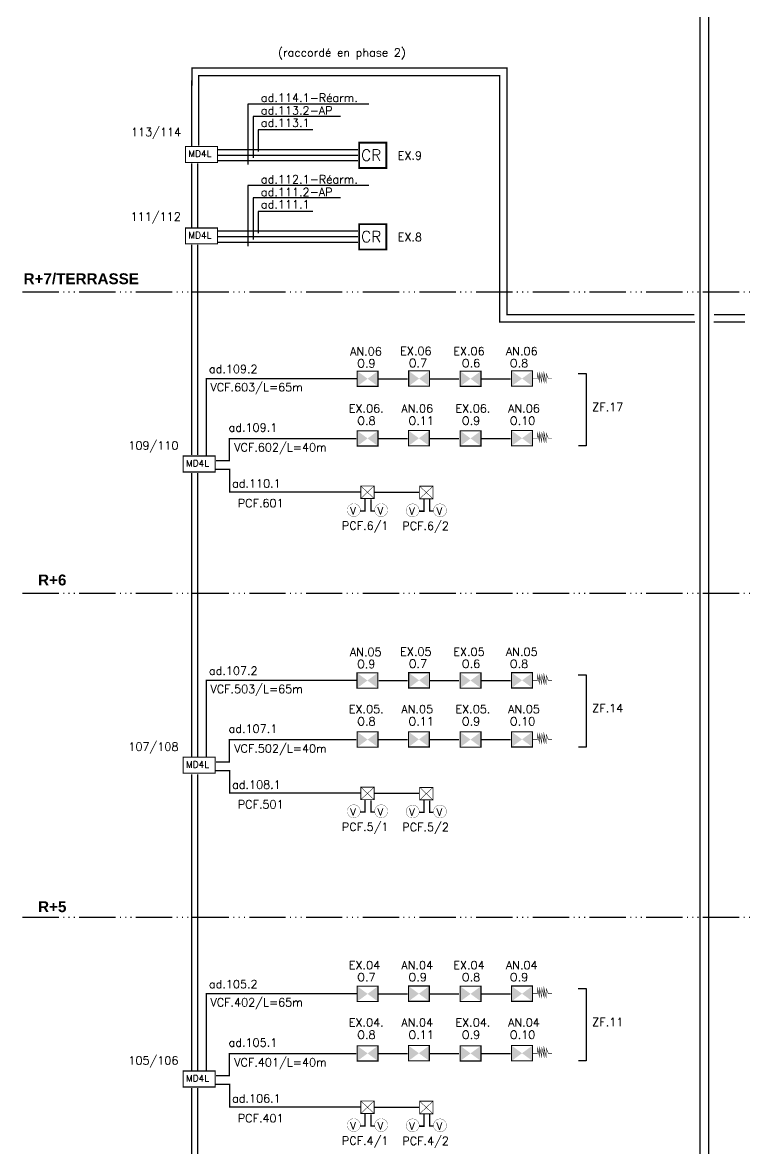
# Model space of a CAD drawing. Header units: millimetres. Extents: x 3366 to 4352, y -3415 to -2128.
# Drawn here: x 3365.9 to 3605.7, y -2689 to -2316.4 of the extents above; entities that cross this region are included whole.
import ezdxf
from ezdxf.enums import TextEntityAlignment as Align

# ---------------------------------------------------------------- set-up
doc = ezdxf.new("R2010")
doc.units = ezdxf.units.MM
for name, pattern in [('ACAD_ISO06W100', [37.5, 24, -3, 0.5, -3, 0.5, -3, 0.5, -3]), ('CACHE2', [4.7625, 3.175, -1.5875]), ('SLD', [0])]:
    doc.linetypes.add(name, pattern=pattern)
for name, color, linetype in [('JCC-CABLE1', 90, 'CABLE1'), ('JCC-CABLE3', 4, 'CABLE3'), ('JCC-SYNOPTIQUE', 7, 'ACAD_ISO06W100')]:
    doc.layers.add(name, color=color, linetype=linetype)
doc.styles.add('HELVL', font='ROMAND.SHX')
doc.styles.add('JOHNSON', font='')
doc.styles.add('ROMANC', font='romanc')
doc.styles.get('JOHNSON').set_extended_font_data('Arial', bold=True)
doc.linetypes.add('CABLE1', pattern='A,3,-0.2,["/",Standard,S=1,R=0,X=0,Y=-0.5],-0.9', length=4.1)
doc.linetypes.add('CABLE3', pattern='A,3,-0.3,["*",Standard,S=1,R=0,X=0,Y=-0.5],-1', length=4.3)

# ---------------------------------------------------------------- blocks, each defined once
blk = doc.blocks.new('A$C20DD5AA8')
at = {"color": 4, "linetype": 'Continuous', "const_width": 0.364}
blk.add_lwpolyline([(0.18, 5.52), (0.18, 0.18), (10.88, 0.18), (10.88, 5.52)], close=True, dxfattribs=at)
at = {"linetype": 'Continuous', "style": 'ROMANC'}
blk.add_text('MD4L', height=2.183, dxfattribs=at).set_placement((1.13, 2))
blk = doc.blocks.new("VOLETS D'AMENEE D'AIR DESENFUMAGE")
at = {"color": 3, "linetype": 'SLD', "const_width": 0.373}
blk.add_lwpolyline([(0, 5.12), (0, 0), (6.97, 0), (6.97, 5.12)], close=True, dxfattribs=at)
at = {"color": 3, "linetype": 'SLD'}
blk.add_solid([(0, 5.12), (0, 0), (6.97, 0), (6.97, 5.12)], dxfattribs=at)
blk = doc.blocks.new("VOLETS D'EXTRACTION DE DESENFUMAGE")
at = {"color": 1, "linetype": 'SLD', "const_width": 0.373}
blk.add_lwpolyline([(0, 5.12), (0, 0), (6.97, 0), (6.97, 5.12)], close=True, dxfattribs=at)
at = {"color": 1, "linetype": 'SLD'}
blk.add_solid([(0, 5.12), (0, 0), (6.97, 0), (6.97, 5.12)], dxfattribs=at)
blk = doc.blocks.new('BOITE DE RACCORDEMENT PCF')
at = {"color": 3, "linetype": 'Continuous', "const_width": 0.02}
blk.add_lwpolyline([(0, 0.275), (0, 0), (0.292, 0), (0.292, 0.275)], close=True, dxfattribs=at)
at = {"color": 3, "linetype": 'Continuous', "const_width": 0.01}
for points in [[(0.292, 0), (0, 0.275)], [(0.292, 0.275), (0, 0)]]:
    blk.add_lwpolyline(points, dxfattribs=at)
blk = doc.blocks.new('VENTOUSE ELECTROMANETIQUE A RUPTURE')
at = {"color": 4, "linetype": 'Continuous', "const_width": 0.00535}
blk.add_lwpolyline([(-0.142, 0, 1), (0.142, 0, 1)], format="xyb", close=True, dxfattribs=at)
at = {"color": 1, "linetype": 'SLD', "style": 'ROMANC'}
blk.add_text('V', height=0.16, dxfattribs=at).set_placement((-0.077, -0.096))
blk = doc.blocks.new('ELEMENT TERMINAL DAS')
at = {"linetype": 'SLD', "const_width": 0.015}
blk.add_lwpolyline([(0, 0), (0.138, 0), (0.141, 0.131), (0.192, -0.09), (0.196, 0.138), (0.253, -0.09), (0.257, 0.138), (0.317, -0.09), (0.317, 0.138), (0.372, -0.09), (0.375, 0.131), (0.433, 0), (0.536, 0)], dxfattribs=at)
blk = doc.blocks.new('COFFRET DE RELAYAGE VENTILATEUR')
at = {"color": 4, "linetype": 'Continuous', "const_width": 0.02}
blk.add_lwpolyline([(0, 0.275), (0, 0), (0.292, 0), (0.292, 0.275)], close=True, dxfattribs=at)
at = {"linetype": 'SLD', "style": 'ROMANC'}
blk.add_text('CR', height=0.1211, dxfattribs=at).set_placement((0.021, 0.079))

msp = doc.modelspace()

# ---------------------------------------------------------------- linework, layer by layer
at = {"color": 0}
for p, q in [((3480.45, -2343.4), (3440.44, -2343.4)), ((3440.44, -2343.4), (3440.44, -2363.37)), ((3471.08, -2347.44), (3442.26, -2347.44)), ((3442.26, -2347.44), (3442.26, -2361.22)), ((3461.91, -2351.9), (3443.91, -2351.9)), ((3443.91, -2351.9), (3443.91, -2359.08)), ((3480.45, -2370.38), (3440.44, -2370.38)), ((3440.44, -2370.38), (3440.44, -2390.36)), ((3471.08, -2374.43), (3442.26, -2374.43)), ((3442.26, -2374.43), (3442.26, -2388.21)), ((3461.91, -2378.88), (3443.91, -2378.88)), ((3443.91, -2378.88), (3443.91, -2386.06)), ((3549.69, -2432.59), (3552.3, -2432.59)), ((3552.3, -2432.59), (3552.3, -2456.53)), ((3552.3, -2456.53), (3549.84, -2456.53)), ((3549.69, -2532.27), (3552.3, -2532.27)), ((3552.3, -2532.27), (3552.3, -2556.21)), ((3552.3, -2556.21), (3549.84, -2556.21)), ((3549.69, -2636.14), (3552.3, -2636.14)), ((3552.3, -2636.14), (3552.3, -2660.08)), ((3552.3, -2660.08), (3549.84, -2660.08))]:
    msp.add_line(p, q, dxfattribs=at)
at = {"color": 1, "linetype": 'CACHE2', "const_width": 0.45}
for points in [[(3421.82, -2357.33), (3421.95, -2331.47), (3526.11, -2331.47), (3526.11, -2413.05), (3588.14, -2413.05)], [(3421.83, -2384.13), (3421.83, -2363.01)], [(3421.83, -2459.5), (3421.83, -2389.86)], [(3594.54, -2413.05), (3604.86, -2413.05)], [(3421.91, -2465.51), (3421.91, -2559.53)], [(3421.91, -2565.19), (3421.91, -2663.41)], [(3421.91, -2669.06), (3421.91, -2766.06)]]:
    msp.add_lwpolyline(points, dxfattribs=at)
at = {"color": 4, "linetype": 'CACHE2', "const_width": 0.45}
for points in [[(3588.29, -2415.47), (3523.7, -2415.47), (3523.7, -2333.99), (3424.23, -2333.99), (3424.23, -2357.19)], [(3423.84, -2384.13), (3423.84, -2363.01)], [(3423.84, -2459.5), (3423.84, -2389.86)], [(3604.86, -2415.47), (3594.5, -2415.47)], [(3423.87, -2465.51), (3423.87, -2559.53)], [(3423.87, -2565.19), (3423.87, -2663.41)], [(3423.87, -2669.06), (3423.87, -2766.06)]]:
    msp.add_lwpolyline(points, dxfattribs=at)
at = {"color": 30, "const_width": 0.45}
for points in [[(3430.63, -2358.42), (3476.86, -2358.42)], [(3430.63, -2385.41), (3476.86, -2385.41)]]:
    msp.add_lwpolyline(points, dxfattribs=at)
at = {"color": 5, "const_width": 0.45}
for points in [[(3430.63, -2360.3), (3476.86, -2360.3)], [(3430.63, -2387.29), (3476.86, -2387.29)]]:
    msp.add_lwpolyline(points, dxfattribs=at)
at = {"color": 6, "const_width": 0.45}
for points in [[(3430.63, -2362.1), (3476.86, -2362.1)], [(3430.63, -2389.09), (3476.86, -2389.09)], [(3429.85, -2464.28), (3434.39, -2464.28), (3434.39, -2471.75), (3477.66, -2471.75)], [(3479.18, -2474.03), (3479.18, -2478.04), (3477.61, -2478.04)], [(3481.14, -2474.15), (3481.14, -2478.02), (3482.35, -2478.02)], [(3497.03, -2471.86), (3482.21, -2471.86)], [(3498.65, -2474.11), (3498.65, -2478.11), (3497.07, -2478.11)], [(3500.61, -2474.23), (3500.61, -2478.1), (3501.81, -2478.1)], [(3429.85, -2563.96), (3434.39, -2563.96), (3434.39, -2571.43), (3477.66, -2571.43)], [(3497.03, -2571.53), (3482.21, -2571.53)], [(3479.18, -2573.71), (3479.18, -2577.71), (3477.61, -2577.71)], [(3481.14, -2573.82), (3481.14, -2577.7), (3482.35, -2577.7)], [(3498.65, -2573.79), (3498.65, -2577.79), (3497.07, -2577.79)], [(3500.61, -2573.9), (3500.61, -2577.78), (3501.81, -2577.78)], [(3429.85, -2667.83), (3434.39, -2667.83), (3434.39, -2675.3), (3477.66, -2675.3)], [(3497.03, -2675.41), (3482.21, -2675.41)], [(3479.18, -2677.58), (3479.18, -2681.59), (3477.61, -2681.59)], [(3481.14, -2677.7), (3481.14, -2681.57), (3482.35, -2681.57)], [(3498.65, -2677.66), (3498.65, -2681.66), (3497.07, -2681.66)], [(3500.61, -2677.78), (3500.61, -2681.65), (3501.81, -2681.65)]]:
    msp.add_lwpolyline(points, dxfattribs=at)
at = {"color": 3, "const_width": 0.45}
for points in [[(3426.77, -2459.66), (3426.77, -2434.24), (3476.6, -2434.24)], [(3483.68, -2434.32), (3493.3, -2434.32)], [(3500.71, -2434.32), (3510.32, -2434.32)], [(3517.79, -2434.32), (3527.41, -2434.32)], [(3429.89, -2461.42), (3434.33, -2461.42), (3434.37, -2454.07), (3476.28, -2454.07)], [(3483.68, -2454.07), (3493.3, -2454.07)], [(3500.71, -2454.07), (3510.32, -2454.07)], [(3517.79, -2454.07), (3527.41, -2454.07)], [(3426.77, -2559.33), (3426.77, -2534.12), (3476.6, -2534.12)], [(3483.68, -2534.2), (3493.3, -2534.2)], [(3500.71, -2534.2), (3510.32, -2534.2)], [(3517.79, -2534.2), (3527.41, -2534.2)], [(3429.89, -2561.1), (3434.33, -2561.1), (3434.37, -2553.74), (3476.28, -2553.74)], [(3483.68, -2553.74), (3493.3, -2553.74)], [(3500.71, -2553.74), (3510.32, -2553.74)], [(3517.79, -2553.74), (3527.41, -2553.74)], [(3426.77, -2663.21), (3426.77, -2637.83), (3476.6, -2637.83)], [(3483.68, -2637.91), (3493.3, -2637.91)], [(3500.71, -2637.91), (3510.32, -2637.91)], [(3517.79, -2637.91), (3527.41, -2637.91)], [(3429.89, -2664.97), (3434.33, -2664.97), (3434.37, -2657.62), (3476.28, -2657.62)], [(3483.68, -2657.62), (3493.3, -2657.62)], [(3500.71, -2657.62), (3510.32, -2657.62)], [(3517.79, -2657.62), (3527.41, -2657.62)]]:
    msp.add_lwpolyline(points, dxfattribs=at)
at = {"layer": 'JCC-CABLE1'}
msp.add_line((3590.05, -3288.21), (3590.05, -2260.31), dxfattribs=at)
at = {"layer": 'JCC-CABLE3'}
msp.add_lwpolyline([(3592.84, -3233.91), (3592.84, -2246.53)], dxfattribs=at)
at = {"layer": 'JCC-SYNOPTIQUE', "color": 0, "ltscale": 0.5}
for p, q in [((3365.94, -2405.49), (4350.86, -2405.49)), ((3365.94, -2505.24), (4350.91, -2505.24)), ((3365.94, -2612.45), (4350.91, -2612.45))]:
    msp.add_line(p, q, dxfattribs=at)

# ---------------------------------------------------------------- block references
at = {"color": 0, "xscale": 0.9900000000000001, "yscale": 0.9900000000000001, "zscale": 0.9900000000000001}
for p in [(3419.67, -2362.86), (3419.67, -2389.85), (3418.88, -2465.32), (3418.88, -2565), (3418.88, -2668.87)]:
    msp.add_blockref('A$C20DD5AA8', p, dxfattribs=at)
at = {"linetype": 'Continuous'}
for name, p, xscale, yscale, zscale in [('COFFRET DE RELAYAGE VENTILATEUR', (3477.27, -2364.54), 30.62230565625002, 30.62230565625002, 30.62230565625002), ('COFFRET DE RELAYAGE VENTILATEUR', (3477.27, -2391.52), 30.62230565625002, 30.62230565625002, 30.62230565625002), ("VOLETS D'AMENEE D'AIR DESENFUMAGE", (3476.6, -2436.81), 0.9900000000000001, 0.9900000000000001, 0.9900000000000001), ("VOLETS D'EXTRACTION DE DESENFUMAGE", (3493.62, -2436.76), 0.9900000000000001, 0.9900000000000001, 0.9900000000000001), ("VOLETS D'EXTRACTION DE DESENFUMAGE", (3510.64, -2436.81), 0.9900000000000001, 0.9900000000000001, 0.9900000000000001), ("VOLETS D'AMENEE D'AIR DESENFUMAGE", (3527.66, -2436.76), 0.9900000000000001, 0.9900000000000001, 0.9900000000000001), ('ELEMENT TERMINAL DAS', (3534.57, -2434.22), 12.097701, 12.097701, 12.097701), ("VOLETS D'EXTRACTION DE DESENFUMAGE", (3476.6, -2456.56), 0.9900000000000001, 0.9900000000000001, 0.9900000000000001), ("VOLETS D'AMENEE D'AIR DESENFUMAGE", (3493.56, -2456.51), 0.9900000000000001, 0.9900000000000001, 0.9900000000000001), ("VOLETS D'EXTRACTION DE DESENFUMAGE", (3510.64, -2456.56), 0.9900000000000001, 0.9900000000000001, 0.9900000000000001), ("VOLETS D'AMENEE D'AIR DESENFUMAGE", (3527.66, -2456.51), 0.9900000000000001, 0.9900000000000001, 0.9900000000000001), ('ELEMENT TERMINAL DAS', (3534.57, -2453.97), 12.097701, 12.097701, 12.097701), ('BOITE DE RACCORDEMENT PCF', (3477.79, -2473.93), 15.12212625, 15.12212625, 15.12212625), ('BOITE DE RACCORDEMENT PCF', (3497.26, -2474.01), 15.12212625, 15.12212625, 15.12212625), ('VENTOUSE ELECTROMANETIQUE A RUPTURE', (3475.48, -2477.77), 15.12212625, 15.12212625, 15.12212625), ('VENTOUSE ELECTROMANETIQUE A RUPTURE', (3484.54, -2477.77), 15.12212625, 15.12212625, 15.12212625), ('VENTOUSE ELECTROMANETIQUE A RUPTURE', (3494.94, -2477.85), 15.12212625, 15.12212625, 15.12212625), ('VENTOUSE ELECTROMANETIQUE A RUPTURE', (3504, -2477.85), 15.12212625, 15.12212625, 15.12212625), ("VOLETS D'AMENEE D'AIR DESENFUMAGE", (3476.53, -2536.7), 0.9900000000000001, 0.9900000000000001, 0.9900000000000001), ("VOLETS D'EXTRACTION DE DESENFUMAGE", (3493.62, -2536.64), 0.9900000000000001, 0.9900000000000001, 0.9900000000000001), ("VOLETS D'EXTRACTION DE DESENFUMAGE", (3510.64, -2536.7), 0.9900000000000001, 0.9900000000000001, 0.9900000000000001), ("VOLETS D'AMENEE D'AIR DESENFUMAGE", (3527.66, -2536.64), 0.9900000000000001, 0.9900000000000001, 0.9900000000000001), ('ELEMENT TERMINAL DAS', (3534.57, -2534.11), 12.097701, 12.097701, 12.097701), ("VOLETS D'EXTRACTION DE DESENFUMAGE", (3476.6, -2556.24), 0.9900000000000001, 0.9900000000000001, 0.9900000000000001), ("VOLETS D'AMENEE D'AIR DESENFUMAGE", (3493.56, -2556.18), 0.9900000000000001, 0.9900000000000001, 0.9900000000000001), ("VOLETS D'EXTRACTION DE DESENFUMAGE", (3510.64, -2556.24), 0.9900000000000001, 0.9900000000000001, 0.9900000000000001), ("VOLETS D'AMENEE D'AIR DESENFUMAGE", (3527.66, -2556.18), 0.9900000000000001, 0.9900000000000001, 0.9900000000000001), ('ELEMENT TERMINAL DAS', (3534.57, -2553.65), 12.097701, 12.097701, 12.097701), ('BOITE DE RACCORDEMENT PCF', (3477.79, -2573.61), 15.12212625, 15.12212625, 15.12212625), ('BOITE DE RACCORDEMENT PCF', (3497.26, -2573.69), 15.12212625, 15.12212625, 15.12212625), ('VENTOUSE ELECTROMANETIQUE A RUPTURE', (3475.48, -2577.44), 15.12212625, 15.12212625, 15.12212625), ('VENTOUSE ELECTROMANETIQUE A RUPTURE', (3484.54, -2577.44), 15.12212625, 15.12212625, 15.12212625), ('VENTOUSE ELECTROMANETIQUE A RUPTURE', (3494.94, -2577.52), 15.12212625, 15.12212625, 15.12212625), ('VENTOUSE ELECTROMANETIQUE A RUPTURE', (3504, -2577.52), 15.12212625, 15.12212625, 15.12212625), ("VOLETS D'EXTRACTION DE DESENFUMAGE", (3476.6, -2640.41), 0.9900000000000001, 0.9900000000000001, 0.9900000000000001), ("VOLETS D'AMENEE D'AIR DESENFUMAGE", (3493.56, -2640.35), 0.9900000000000001, 0.9900000000000001, 0.9900000000000001), ("VOLETS D'EXTRACTION DE DESENFUMAGE", (3510.64, -2640.41), 0.9900000000000001, 0.9900000000000001, 0.9900000000000001), ("VOLETS D'AMENEE D'AIR DESENFUMAGE", (3527.66, -2640.35), 0.9900000000000001, 0.9900000000000001, 0.9900000000000001), ('ELEMENT TERMINAL DAS', (3534.57, -2637.81), 12.097701, 12.097701, 12.097701), ("VOLETS D'EXTRACTION DE DESENFUMAGE", (3476.6, -2660.11), 0.9900000000000001, 0.9900000000000001, 0.9900000000000001), ("VOLETS D'AMENEE D'AIR DESENFUMAGE", (3493.56, -2660.06), 0.9900000000000001, 0.9900000000000001, 0.9900000000000001), ("VOLETS D'EXTRACTION DE DESENFUMAGE", (3510.64, -2660.11), 0.9900000000000001, 0.9900000000000001, 0.9900000000000001), ("VOLETS D'AMENEE D'AIR DESENFUMAGE", (3527.66, -2660.06), 0.9900000000000001, 0.9900000000000001, 0.9900000000000001), ('ELEMENT TERMINAL DAS', (3534.57, -2657.52), 12.097701, 12.097701, 12.097701), ('BOITE DE RACCORDEMENT PCF', (3477.79, -2677.48), 15.12212625, 15.12212625, 15.12212625), ('BOITE DE RACCORDEMENT PCF', (3497.26, -2677.56), 15.12212625, 15.12212625, 15.12212625), ('VENTOUSE ELECTROMANETIQUE A RUPTURE', (3475.48, -2681.32), 15.12212625, 15.12212625, 15.12212625), ('VENTOUSE ELECTROMANETIQUE A RUPTURE', (3484.54, -2681.32), 15.12212625, 15.12212625, 15.12212625), ('VENTOUSE ELECTROMANETIQUE A RUPTURE', (3494.94, -2681.4), 15.12212625, 15.12212625, 15.12212625), ('VENTOUSE ELECTROMANETIQUE A RUPTURE', (3504, -2681.4), 15.12212625, 15.12212625, 15.12212625)]:
    msp.add_blockref(name, p, dxfattribs=dict(at, xscale=xscale, yscale=yscale, zscale=zscale))

# ---------------------------------------------------------------- texts
at = {"color": 0, "style": 'HELVL'}
for s, p in [('(raccordé en phase 2)', (3450.44, -2327.68)), ('ad.114.1-Réarm.', (3444.77, -2342.65)), ('ad.113.2-AP', (3444.77, -2346.87)), ('113/114', (3401.8, -2353.97)), ('ad.113.1', (3444.77, -2350.95)), ('EX.9', (3489.98, -2361.78)), ('ad.112.1-Réarm.', (3444.77, -2369.64)), ('ad.111.2-AP', (3444.77, -2373.86)), ('ad.111.1', (3444.77, -2377.94)), ('111/112', (3401.72, -2381.97)), ('EX.8', (3489.98, -2388.76)), ('AN.06', (3474.24, -2426.58)), ('EX.06', (3490.83, -2426.47)), ('EX.06', (3508.38, -2426.53)), ('AN.06', (3525.78, -2426.53)), ('ad.109.2', (3427.58, -2432.42)), ('O.9', (3476.61, -2430.55)), ('O.7', (3493.66, -2430.44)), ('O.6', (3511.22, -2430.5)), ('O.8', (3527.1, -2430.5)), ('VCF.603/L=65m', (3428.06, -2438.45)), ('EX.06.', (3473.81, -2445.48)), ('AN.06', (3491.2, -2445.48)), ('EX.06.', (3509.1, -2445.48)), ('AN.06', (3526.49, -2445.48)), ('ZF.17', (3554.33, -2445.02)), ('O.8', (3476.63, -2449.54)), ('O.11', (3493.57, -2449.54)), ('O.9', (3511.22, -2449.54)), ('O.10', (3527.1, -2449.54)), ('ad.109.1', (3434.08, -2451.8)), ('109/110', (3400.93, -2457.74)), ('VCF.602/L=40m', (3435.94, -2458.33)), ('ad.110.1', (3435.25, -2470.31)), ('PCF.601', (3437.12, -2476.84)), ('PCF.6/1', (3471.55, -2484.28)), ('PCF.6/2', (3491.52, -2484.36)), ('AN.05', (3474.18, -2526.09)), ('EX.05', (3490.83, -2525.98)), ('EX.05', (3508.38, -2526.03)), ('AN.05', (3525.78, -2526.03)), ('ad.107.2', (3427.58, -2532.3)), ('O.9', (3476.55, -2530.06)), ('O.7', (3493.66, -2529.95)), ('O.6', (3511.22, -2530)), ('O.8', (3527.1, -2530)), ('VCF.503/L=65m', (3428.06, -2538.33)), ('EX.05.', (3473.81, -2544.99)), ('AN.05', (3491.2, -2544.99)), ('EX.05.', (3509.1, -2544.99)), ('AN.05', (3526.49, -2544.99)), ('ZF.14', (3554.33, -2544.69)), ('ad.107.1', (3434.08, -2551.48)), ('O.8', (3476.63, -2549.05)), ('O.11', (3493.57, -2549.05)), ('O.9', (3511.22, -2549.05)), ('O.10', (3527.1, -2549.05)), ('107/108', (3400.93, -2557.42)), ('VCF.502/L=40m', (3435.94, -2558.01)), ('ad.108.1', (3435.25, -2569.99)), ('PCF.501', (3437.12, -2576.52)), ('PCF.5/1', (3471.55, -2583.96)), ('PCF.5/2', (3491.52, -2584.04)), ('EX.04', (3473.81, -2629.74)), ('AN.04', (3491.2, -2629.74)), ('EX.04', (3508.38, -2629.74)), ('AN.04', (3525.78, -2629.74)), ('O.7', (3476.63, -2633.71)), ('O.9', (3493.57, -2633.71)), ('O.8', (3511.22, -2633.71)), ('O.9', (3527.1, -2633.71)), ('ad.105.2', (3427.58, -2636.01)), ('VCF.402/L=65m', (3428.06, -2642.04)), ('ZF.11', (3554.33, -2648.57)), ('EX.04.', (3473.81, -2648.7)), ('AN.04', (3491.2, -2648.7)), ('EX.04.', (3509.1, -2648.7)), ('AN.04', (3526.49, -2648.7)), ('ad.105.1', (3434.08, -2655.35)), ('O.8', (3476.63, -2652.76)), ('O.11', (3493.57, -2652.76)), ('O.9', (3511.22, -2652.76)), ('O.10', (3527.1, -2652.76)), ('105/106', (3400.93, -2661.29)), ('VCF.401/L=40m', (3435.94, -2661.88)), ('ad.106.1', (3435.25, -2673.86)), ('PCF.401', (3437.12, -2680.39)), ('PCF.4/1', (3471.55, -2687.83)), ('PCF.4/2', (3491.52, -2687.91))]:
    msp.add_text(s, height=2.722, dxfattribs=at).set_placement(p)
at = {"layer": 'JCC-SYNOPTIQUE', "color": 0, "ltscale": 0.5, "style": 'JOHNSON'}
for s, p in [('R+7/TERRASSE', (3385.36, -2401.14)), ('R+6', (3375.77, -2500.88)), ('R+5', (3375.77, -2609.05))]:
    msp.add_text(s, height=3.6, dxfattribs=at).set_placement(p, align=Align.MIDDLE)

doc.saveas('drawing.dxf')
